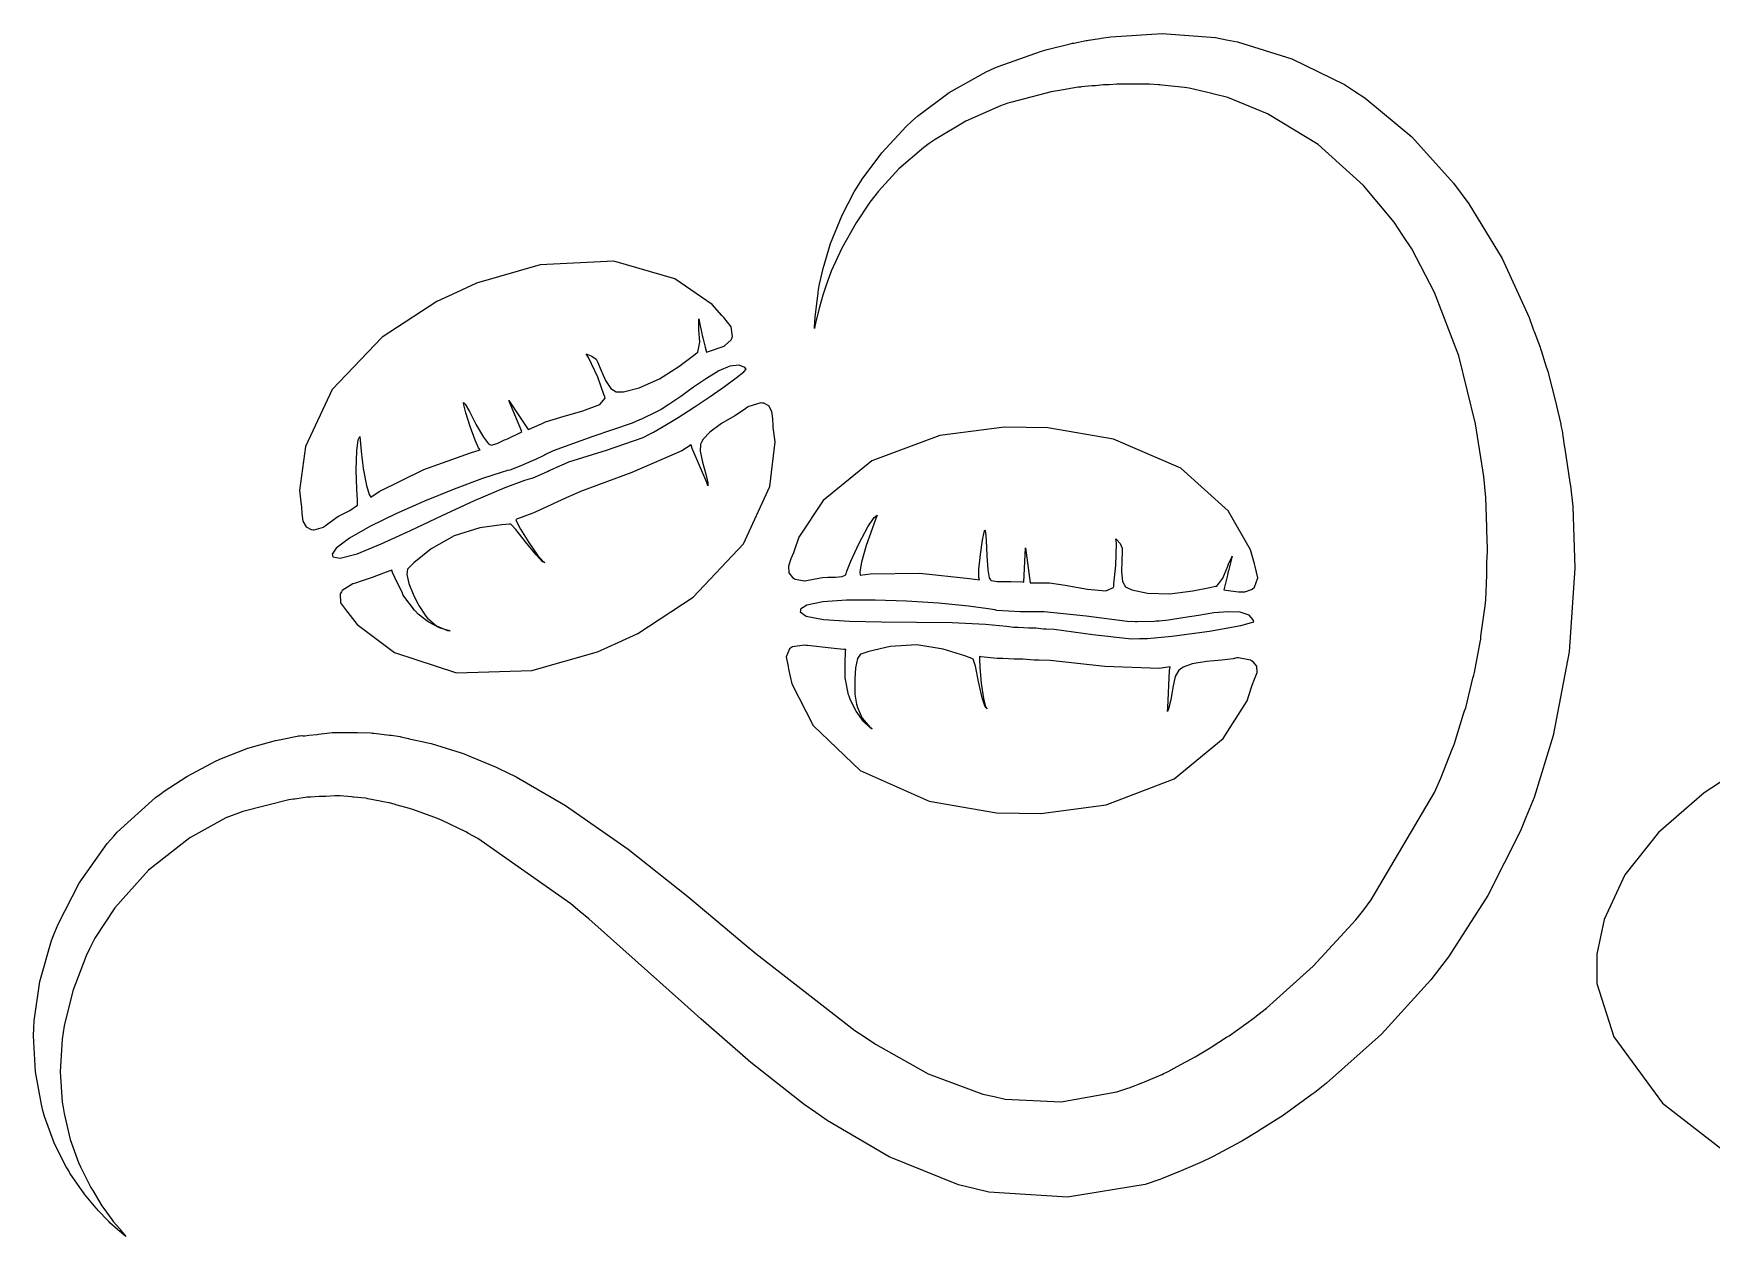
# Model space of a CAD drawing. Extents: x 54 to 303, y 49 to 296.
# Drawn here: x 59.5 to 144.5, y 173.3 to 234.2 of the extents above; entities that cross this region are included whole.
import ezdxf

# ---------------------------------------------------------------- set-up
doc = ezdxf.new("R2010")
doc.units = 0
doc.header["$MEASUREMENT"] = 0

msp = doc.modelspace()

# ---------------------------------------------------------------- linework, layer by layer
at = {"color": 40}
msp.add_lwpolyline([(64.1696, 173.284), (64.1696, 173.284), (64.0676, 173.364), (63.8433, 173.55), (63.7826, 173.603), (63.7466, 173.629), (63.3677, 173.982), (63.3236, 174.026), (63.2795, 174.07), (62.7765, 174.599), (62.7242, 174.661), (62.6703, 174.723), (62.0794, 175.428), (62.0187, 175.507), (61.9647, 175.595), (61.3378, 176.495), (61.2771, 176.601), (61.1533, 176.804), (60.5578, 177.976), (60.0509, 179.361), (59.9722, 179.67), (59.8921, 179.97), (59.5976, 181.62), (59.4953, 183.446), (59.5133, 183.833), (59.5298, 184.212), (59.8166, 186.201), (60.4037, 188.277), (60.5716, 188.7), (60.7385, 189.115), (61.8063, 191.189), (63.2259, 193.19), (63.5702, 193.569), (63.7371, 193.763), (65.6788, 195.527), (65.8992, 195.685), (66.1098, 195.854), (67.2606, 196.599), (68.4996, 197.256), (68.7557, 197.379), (69.0107, 197.503), (70.3573, 198.019), (71.7543, 198.411), (72.0369, 198.473), (72.1071, 198.491), (72.8472, 198.632), (72.9188, 198.65), (72.989, 198.65), (72.989, 198.65), (73.0857, 198.664), (73.1312, 198.65), (73.1312, 198.65), (73.2374, 198.65), (73.448, 198.684), (73.871, 198.72), (73.9415, 198.73), (74.6206, 198.818), (74.6827, 198.826), (74.9293, 198.826), (75.4849, 198.826), (75.6708, 198.826), (75.9174, 198.826), (76.5789, 198.8), (76.659, 198.79), (76.7373, 198.782), (77.531, 198.694), (77.6111, 198.684), (78.0701, 198.614), (78.1043, 198.606), (78.4931, 198.518), (78.529, 198.508), (78.6074, 198.491), (79.4011, 198.315), (79.4812, 198.297), (79.6396, 198.263), (81.165, 197.786), (81.3153, 197.732), (81.4641, 197.671), (82.9374, 197.062), (83.0792, 196.99), (83.9474, 196.577), (86.4485, 195.115), (89.6179, 192.909), (92.6483, 190.503), (94.8641, 188.649), (95.6028, 188.031), (96.096, 187.626), (101.115, 183.719), (101.636, 183.374), (102.155, 183.031), (104.831, 181.532), (107.597, 180.491), (108.162, 180.376), (108.726, 180.235), (111.56, 180.097), (114.379, 180.614), (114.935, 180.799), (115.006, 180.817), (115.71, 181.089), (115.781, 181.115), (116.629, 181.468), (116.733, 181.504), (116.733, 181.504), (116.689, 181.478), (116.694, 181.501), (116.699, 181.504), (116.769, 181.54), (116.982, 181.645), (117.439, 181.893), (118.357, 182.386), (118.436, 182.43), (119.107, 182.835), (119.169, 182.879), (119.944, 183.374), (120.077, 183.454), (121.338, 184.37), (121.462, 184.467), (121.963, 184.856), (124.336, 186.978), (126.497, 189.327), (126.894, 189.83), (127.281, 190.342), (130.484, 195.784), (130.74, 196.357), (130.8, 196.507), (131.384, 197.97), (131.446, 198.121), (131.49, 198.271), (131.955, 199.77), (132.009, 199.919), (132.062, 200.069), (132.432, 201.57), (132.468, 201.719), (132.503, 201.869), (132.803, 203.394), (132.821, 203.553), (132.837, 203.703), (133.049, 205.238), (133.067, 205.387), (133.076, 205.537), (133.138, 206.801), (133.138, 207.221), (133.138, 207.451), (133.174, 207.968), (133.174, 208.139), (133.138, 209.057), (133.128, 209.207), (133.076, 210.742), (133.067, 210.891), (132.982, 211.789), (132.559, 214.469), (131.709, 217.902), (130.488, 221.111), (129.33, 223.326), (128.87, 224.014), (128.431, 224.685), (126.884, 226.547), (124.579, 228.614), (122.028, 230.171), (120.007, 230.996), (119.309, 231.176), (119.193, 231.203), (118.048, 231.466), (117.934, 231.492), (117.818, 231.51), (116.672, 231.626), (116.557, 231.635), (116.503, 231.644), (116.041, 231.669), (115.888, 231.669), (115.719, 231.669), (115.343, 231.669), (115.218, 231.669), (115.05, 231.669), (114.672, 231.669), (114.547, 231.669), (114.379, 231.669), (114.002, 231.635), (113.877, 231.635), (113.701, 231.635), (113.304, 231.599), (113.171, 231.599), (113.117, 231.59), (112.588, 231.538), (112.536, 231.528), (112.43, 231.52), (111.372, 231.344), (111.265, 231.316), (111.053, 231.282), (109.061, 230.77), (108.868, 230.717), (108.487, 230.584), (106.741, 229.8), (105.172, 228.874), (104.881, 228.67), (104.599, 228.468), (103.346, 227.387), (102.306, 226.255), (102.129, 226.024), (101.873, 225.694), (101.17, 224.649), (100.444, 223.357), (99.9162, 222.191), (99.635, 221.445), (99.5535, 221.192), (99.4904, 220.989), (99.3126, 220.375), (99.1609, 219.776), (99.0822, 219.411), (99.0604, 219.287), (99.0604, 219.287), (99.0604, 219.287), (99.085, 219.702), (99.0946, 219.781), (99.103, 219.869), (99.2449, 221.103), (99.271, 221.262), (99.3235, 221.532), (99.5066, 222.334), (99.8844, 223.609), (100.466, 225.043), (101.082, 226.217), (101.317, 226.59), (101.484, 226.854), (102.472, 228.195), (103.707, 229.534), (103.999, 229.799), (104.28, 230.055), (105.894, 231.246), (107.756, 232.296), (108.162, 232.481), (108.365, 232.569), (110.516, 233.336), (110.736, 233.398), (110.851, 233.434), (112.024, 233.725), (112.147, 233.751), (112.209, 233.761), (112.827, 233.884), (112.889, 233.892), (112.95, 233.901), (113.532, 233.989), (113.594, 233.998), (114.088, 234.069), (116.676, 234.24), (119.388, 234.042), (119.944, 233.928), (120.5, 233.821), (123.256, 232.966), (125.924, 231.652), (126.435, 231.316), (126.946, 230.981), (129.332, 229.001), (131.452, 226.652), (131.833, 226.131), (132.22, 225.619), (133.905, 222.845), (135.272, 219.843), (135.503, 219.215), (135.537, 219.137), (135.828, 218.343), (135.855, 218.263), (135.882, 218.185), (136.145, 217.355), (136.172, 217.275), (136.224, 217.109), (136.63, 215.531), (136.665, 215.371), (136.878, 214.453), (136.878, 214.383), (136.914, 214.242), (136.948, 214.1), (136.984, 213.854), (137.054, 213.36), (137.08, 213.193), (137.345, 211.49), (137.371, 211.314), (137.484, 210.279), (137.589, 207.148), (137.313, 202.905), (136.503, 198.669), (135.532, 195.529), (135.114, 194.521), (134.831, 193.843), (133.178, 190.562), (131.189, 187.457), (130.74, 186.866), (130.289, 186.285), (127.792, 183.542), (125.014, 181.045), (124.424, 180.586), (124.274, 180.472), (122.757, 179.379), (122.59, 179.281), (121.602, 178.646), (121.522, 178.594), (120.72, 178.118), (120.65, 178.083), (119.732, 177.588), (119.275, 177.341), (119.063, 177.235), (118.85, 177.13), (118.71, 177.058), (117.651, 176.601), (117.563, 176.567), (116.654, 176.204), (116.557, 176.177), (115.816, 175.922), (111.887, 175.274), (107.904, 175.525), (107.138, 175.719), (106.371, 175.896), (102.843, 177.311), (99.7038, 179.167), (99.1306, 179.564), (98.5478, 179.97), (95.8398, 182.105), (93.3097, 184.308), (92.8165, 184.749), (92.3315, 185.19), (87.6293, 189.371), (87.1721, 189.758), (86.7131, 190.147), (82.0028, 193.456), (81.5277, 193.711), (81.4035, 193.781), (80.1949, 194.354), (80.0806, 194.417), (79.9564, 194.461), (78.7217, 194.911), (78.5992, 194.946), (78.5372, 194.963), (77.9184, 195.14), (77.8577, 195.156), (77.8221, 195.166), (77.531, 195.254), (77.5049, 195.263), (77.1179, 195.333), (77.0558, 195.343), (76.4371, 195.457), (76.3764, 195.475), (76.3143, 195.493), (75.7315, 195.537), (75.6708, 195.545), (75.6087, 195.555), (75.026, 195.607), (74.9653, 195.615), (74.7614, 195.615), (74.3052, 195.579), (74.1535, 195.579), (73.9676, 195.579), (73.5513, 195.545), (73.4138, 195.545), (73.3517, 195.537), (72.7329, 195.448), (72.6722, 195.439), (72.4337, 195.404), (70.1065, 194.822), (69.886, 194.733), (69.2422, 194.49), (67.4151, 193.49), (65.3161, 191.85), (63.6143, 189.932), (62.6071, 188.399), (62.3355, 187.854), (62.1591, 187.501), (61.4796, 185.725), (61.0471, 183.965), (60.9946, 183.621), (60.941, 183.278), (60.8485, 181.624), (60.9505, 180.093), (60.9946, 179.81), (61.0387, 179.52), (61.3558, 178.193), (61.7788, 177.024), (61.8765, 176.812), (61.9206, 176.707), (62.3976, 175.772), (62.4417, 175.683), (62.4939, 175.605), (62.9627, 174.837), (63.0068, 174.765), (63.0509, 174.705), (63.464, 174.14), (63.5, 174.096), (63.5346, 174.044), (63.8609, 173.664), (63.8888, 173.637), (63.9329, 173.576), (64.0955, 173.368), (64.1696, 173.284), (64.1696, 173.284)], close=True, dxfattribs=at)
at = {"color": 32}
for points in [[(94.3681, 219.957), (93.8816, 220.515), (91.9896, 221.806), (88.8905, 222.71), (85.1697, 222.528), (81.934, 221.587), (80.9265, 221.121), (79.9345, 220.668), (77.162, 218.86), (74.6248, 216.204), (73.2716, 213.318), (72.9753, 211.085), (73.061, 210.362), (73.0733, 210.253), (73.0938, 209.921), (73.1478, 209.528), (73.3076, 209.236), (73.5693, 209.102), (73.6604, 209.091), (73.721, 209.083), (74.1796, 209.233), (74.2237, 209.267), (74.2678, 209.295), (74.7875, 209.682), (74.8591, 209.726), (74.9473, 209.788), (75.5206, 210.079), (75.9174, 210.344), (75.9174, 210.432), (75.9079, 210.6), (75.8747, 211.146), (75.8377, 212.113), (75.868, 213.087), (75.9478, 213.652), (76.0236, 213.819), (76.0402, 213.636), (76.091, 213.086), (76.2, 212.192), (76.3612, 211.343), (76.5016, 210.879), (76.5888, 210.749), (77.0117, 211.031), (79.2649, 212.147), (81.6419, 212.999), (82.127, 213.148), (82.0469, 213.254), (81.8691, 213.633), (81.6102, 214.322), (81.3964, 215.025), (81.2973, 215.424), (81.2793, 215.547), (81.3675, 215.451), (81.5785, 215.083), (81.927, 214.419), (82.2964, 213.782), (82.5458, 213.454), (82.6562, 213.395), (82.6904, 213.378), (82.9896, 213.47), (83.3603, 213.651), (83.4319, 213.677), (83.5021, 213.705), (84.1721, 214.031), (84.2437, 214.066), (83.5723, 215.653), (84.5605, 214.172), (84.613, 214.198), (85.1422, 214.427), (85.1958, 214.453), (85.4396, 214.561), (86.2087, 214.798), (87.3206, 215.116), (88.1821, 215.447), (88.4647, 215.768), (88.441, 215.83), (88.3969, 215.954), (88.083, 216.83), (87.6117, 217.832), (87.4889, 218.017), (87.5235, 218), (87.7796, 217.898), (88.0001, 217.744), (88.0181, 217.7), (88.0816, 217.579), (88.2428, 217.193), (88.4714, 216.663), (88.7469, 216.246), (89.0199, 216.076), (89.1124, 216.076), (89.3808, 216.09), (90.1802, 216.286), (91.2096, 216.747), (92.1865, 217.368), (92.873, 217.876), (93.0974, 218.053), (93.1594, 218.097), (93.2561, 218.599), (93.212, 219.243), (93.2035, 219.358), (93.2035, 219.464), (93.2035, 219.781), (93.2035, 219.781), (93.2035, 219.781), (93.2642, 219.517), (93.3619, 219.04), (93.3799, 218.935), (93.406, 218.828), (93.5246, 218.351), (93.5923, 218.087), (93.5923, 218.087), (93.6971, 218.123), (94.4301, 218.379), (94.4742, 218.405), (94.5265, 218.432), (94.8436, 218.714), (94.8612, 218.758), (94.9138, 218.882), (94.8394, 219.385), (94.4644, 219.852), (94.3681, 219.957)], [(90.2049, 214.665), (89.8246, 214.498), (87.836, 213.823), (85.8298, 213.096), (85.4424, 212.901), (85.3888, 212.875), (84.8953, 212.646), (84.8431, 212.619), (84.7273, 212.575), (84.1858, 212.328), (83.6249, 212.117), (83.5021, 212.09), (83.1839, 211.998), (82.2399, 211.685), (80.8041, 211.156), (79.302, 210.546), (77.8439, 209.899), (76.5404, 209.257), (75.5001, 208.662), (74.833, 208.158), (74.6248, 207.858), (74.6485, 207.786), (74.6647, 207.73), (75.0302, 207.654), (75.8913, 207.882), (77.1165, 208.38), (78.5936, 209.057), (80.2072, 209.819), (81.8459, 210.575), (83.3935, 211.234), (84.395, 211.606), (84.7369, 211.703), (84.8071, 211.729), (85.5391, 212.055), (85.6188, 212.09), (85.6714, 212.117), (86.2005, 212.346), (86.2542, 212.372), (86.6235, 212.532), (88.5197, 213.128), (90.3813, 213.775), (90.7341, 213.96), (90.901, 214.044), (91.3917, 214.32), (92.159, 214.785), (92.9749, 215.312), (93.7768, 215.852), (94.5018, 216.362), (95.0888, 216.793), (95.4775, 217.102), (95.6084, 217.231), (95.6028, 217.241), (95.5435, 217.314), (95.2514, 217.439), (94.7787, 217.387), (94.2139, 217.142), (93.5909, 216.765), (92.9418, 216.315), (92.2983, 215.852), (91.6919, 215.436), (91.295, 215.192), (91.1571, 215.124), (91.0869, 215.09), (90.2931, 214.701), (90.2049, 214.665)], [(96.9779, 214.277), (96.9656, 214.386), (96.949, 214.714), (96.9077, 215.094), (96.7602, 215.374), (96.5027, 215.502), (96.4145, 215.511), (96.3429, 215.521), (95.7337, 215.345), (95.673, 215.301), (95.516, 215.186), (95.0214, 214.876), (94.3501, 214.472), (93.7577, 214.041), (93.4187, 213.679), (93.3457, 213.537), (93.2931, 213.44), (93.2699, 213.076), (93.3842, 212.518), (93.5577, 211.915), (93.6554, 211.466), (93.6625, 211.314), (93.6089, 211.49), (93.2381, 212.354), (92.8688, 213.218), (92.8165, 213.395), (92.3477, 213.096), (89.8165, 211.989), (87.2148, 211.041), (86.7131, 210.821), (86.6331, 210.786), (85.8654, 210.432), (85.7952, 210.396), (85.7155, 210.362), (84.9492, 210.009), (84.879, 209.973), (84.7908, 209.939), (84.0133, 209.648), (83.9251, 209.62), (83.9692, 209.515), (84.176, 209.131), (84.5866, 208.449), (85.036, 207.806), (85.3101, 207.487), (85.4082, 207.433), (85.284, 207.477), (84.9574, 207.816), (84.4282, 208.484), (83.9392, 209.11), (83.6785, 209.383), (83.6083, 209.374), (83.2309, 209.35), (82.1034, 209.186), (80.8122, 208.792), (79.6382, 208.135), (78.759, 207.417), (78.4931, 207.151), (78.4419, 207.101), (78.4063, 206.835), (78.5139, 206.367), (78.7358, 205.832), (78.9217, 205.445), (78.9862, 205.317), (79.0127, 205.264), (79.339, 204.761), (79.375, 204.717), (79.4537, 204.621), (79.9123, 204.228), (80.4774, 203.994), (80.6097, 203.976), (80.6097, 203.976), (80.458, 204.002), (80.0587, 204.126), (79.4935, 204.422), (78.9905, 204.814), (78.8458, 204.964), (78.7922, 205.018), (78.263, 205.722), (78.2105, 205.81), (78.1664, 205.926), (77.9141, 206.429), (77.6813, 206.93), (77.6471, 207.045), (77.549, 207.01), (77.2238, 206.892), (76.6533, 206.684), (76.1023, 206.491), (75.8112, 206.393), (75.741, 206.375), (75.6694, 206.358), (75.1403, 206.014), (75.1057, 205.952), (75.0397, 205.846), (75.0535, 205.397), (75.3526, 204.991), (75.4242, 204.894), (75.8941, 204.295), (77.7861, 202.876), (80.9308, 201.847), (84.7453, 201.962), (88.0759, 202.901), (89.1124, 203.376), (90.1139, 203.842), (92.9143, 205.686), (95.4648, 208.377), (96.8043, 211.294), (97.0746, 213.551), (96.9779, 214.277)], [(121.356, 207.363), (121.161, 208.075), (120.023, 210.061), (117.633, 212.223), (114.212, 213.684), (110.894, 214.253), (109.784, 214.277), (108.694, 214.295), (105.418, 213.867), (101.979, 212.585), (99.5041, 210.586), (98.2708, 208.716), (98.0362, 208.033), (97.9978, 207.929), (97.8669, 207.625), (97.7456, 207.249), (97.7678, 206.912), (97.9551, 206.673), (98.0362, 206.622), (98.0888, 206.587), (98.5573, 206.507), (98.6014, 206.515), (98.6536, 206.525), (99.289, 206.649), (99.3771, 206.658), (99.4653, 206.673), (99.7384, 206.685), (100.131, 206.693), (100.463, 206.728), (100.627, 206.795), (100.648, 206.834), (100.709, 206.994), (100.915, 207.501), (101.309, 208.387), (101.768, 209.246), (102.093, 209.717), (102.235, 209.833), (102.177, 209.659), (101.989, 209.141), (101.692, 208.289), (101.455, 207.451), (101.371, 206.958), (101.388, 206.798), (101.891, 206.87), (104.404, 206.9), (106.918, 206.631), (107.421, 206.551), (107.393, 206.676), (107.4, 207.093), (107.469, 207.834), (107.583, 208.57), (107.667, 208.977), (107.703, 209.091), (107.738, 208.969), (107.767, 208.547), (107.79, 207.796), (107.841, 207.059), (107.915, 206.656), (107.986, 206.551), (108.012, 206.517), (108.325, 206.465), (108.678, 206.481), (108.796, 206.481), (109.016, 206.481), (109.608, 206.455), (109.678, 206.445), (109.75, 208.175), (109.996, 206.411), (110.173, 206.411), (110.57, 206.411), (110.702, 206.411), (110.968, 206.404), (111.763, 206.284), (112.901, 206.084), (113.822, 206.004), (114.221, 206.167), (114.23, 206.235), (114.238, 206.358), (114.335, 207.289), (114.362, 208.412), (114.336, 208.632), (114.362, 208.598), (114.547, 208.395), (114.661, 208.157), (114.653, 208.103), (114.66, 207.963), (114.642, 207.538), (114.617, 206.962), (114.672, 206.471), (114.822, 206.204), (114.899, 206.163), (115.143, 206.058), (115.941, 205.887), (117.072, 205.855), (118.237, 205.996), (119.096, 206.167), (119.379, 206.235), (119.45, 206.244), (119.754, 206.64), (120.007, 207.249), (120.051, 207.363), (120.085, 207.435), (120.191, 207.663), (120.227, 207.75), (120.227, 207.75), (120.227, 207.75), (120.159, 207.487), (120.041, 207.01), (120.015, 206.904), (119.987, 206.799), (119.869, 206.323), (119.804, 206.058), (119.804, 206.058), (119.908, 206.04), (120.544, 205.952), (120.756, 205.952), (120.879, 205.952), (121.214, 206.066), (121.249, 206.092), (121.354, 206.181), (121.526, 206.662), (121.4, 207.231), (121.356, 207.363)], [(115.322, 204.435), (114.908, 204.453), (112.827, 204.722), (110.71, 204.938), (110.279, 204.928), (110.111, 204.928), (109.733, 204.928), (109.608, 204.928), (109.484, 204.938), (108.311, 205.008), (108.197, 205.034), (107.867, 205.089), (106.876, 205.22), (105.348, 205.372), (103.73, 205.479), (102.137, 205.533), (100.686, 205.522), (99.4957, 205.437), (98.6786, 205.267), (98.3629, 205.075), (98.3548, 205), (98.3449, 204.941), (98.6413, 204.713), (99.5151, 204.545), (100.832, 204.462), (102.454, 204.43), (104.239, 204.418), (106.043, 204.389), (107.727, 204.312), (108.796, 204.213), (109.149, 204.152), (109.387, 204.152), (109.923, 204.118), (110.103, 204.118), (110.279, 204.118), (110.676, 204.082), (110.808, 204.082), (111.213, 204.065), (113.17, 203.783), (115.128, 203.571), (115.535, 203.589), (115.944, 203.589), (117.172, 203.702), (119.089, 203.959), (120.673, 204.245), (121.321, 204.429), (121.32, 204.435), (121.296, 204.526), (121.087, 204.761), (120.638, 204.917), (120.025, 204.943), (119.301, 204.877), (118.521, 204.757), (117.738, 204.625), (117.007, 204.516), (116.537, 204.471), (116.381, 204.471), (116.292, 204.453), (115.411, 204.427), (115.322, 204.435)], [(121.215, 201.119), (121.247, 201.221), (121.368, 201.517), (121.492, 201.869), (121.477, 202.18), (121.292, 202.41), (121.215, 202.458), (121.153, 202.494), (120.544, 202.61), (120.474, 202.601), (120.283, 202.561), (119.703, 202.493), (118.925, 202.424), (118.205, 202.303), (117.742, 202.129), (117.615, 202.035), (117.526, 201.972), (117.347, 201.655), (117.215, 201.106), (117.114, 200.484), (117.007, 200.026), (116.946, 199.885), (116.972, 200.071), (117.06, 201.957), (117.086, 202.142), (116.531, 202.071), (113.771, 202.173), (111.011, 202.468), (110.455, 202.494), (110.199, 202.494), (109.623, 202.53), (109.431, 202.53), (109.175, 202.53), (108.601, 202.565), (108.409, 202.565), (108.321, 202.575), (107.5, 202.654), (107.421, 202.671), (107.421, 202.533), (107.442, 202.12), (107.509, 201.322), (107.629, 200.539), (107.738, 200.123), (107.81, 200.025), (107.712, 200.123), (107.563, 200.572), (107.381, 201.402), (107.217, 202.179), (107.103, 202.539), (107.032, 202.565), (106.678, 202.705), (105.585, 203.046), (104.246, 203.258), (102.905, 203.185), (101.811, 202.933), (101.46, 202.811), (101.39, 202.788), (101.24, 202.565), (101.137, 202.103), (101.107, 201.529), (101.107, 201.09), (101.107, 200.943), (101.107, 200.758), (101.194, 200.263), (101.211, 200.201), (101.238, 200.087), (101.48, 199.549), (101.883, 199.082), (101.989, 199.003), (101.989, 199.003), (101.86, 199.093), (101.55, 199.382), (101.169, 199.896), (100.887, 200.463), (100.824, 200.66), (100.797, 200.732), (100.62, 201.586), (100.612, 201.683), (100.62, 201.807), (100.616, 202.368), (100.63, 202.909), (100.648, 203.024), (100.55, 203.033), (100.208, 203.068), (99.6019, 203.13), (99.0148, 203.193), (98.7076, 203.228), (98.6374, 203.236), (98.5654, 203.246), (97.948, 203.165), (97.8958, 203.13), (97.7953, 203.063), (97.627, 202.663), (97.7276, 202.16), (97.7554, 202.035), (97.9152, 201.291), (98.9983, 199.184), (101.384, 196.89), (104.873, 195.344), (108.289, 194.751), (109.431, 194.733), (110.53, 194.715), (113.837, 195.156), (117.294, 196.471), (119.765, 198.515), (120.988, 200.425), (121.215, 201.119)]]:
    msp.add_lwpolyline(points, close=True, dxfattribs=at)
msp.add_lwpolyline([(147.016, 197.633), (144.148, 195.766), (141.839, 193.751), (140.131, 191.605), (139.075, 189.352), (138.712, 187.595), (138.712, 187.008), (138.712, 186.108), (139.571, 183.405), (142.036, 180.046), (145.937, 177.009)], dxfattribs=at)

doc.saveas('drawing.dxf')
